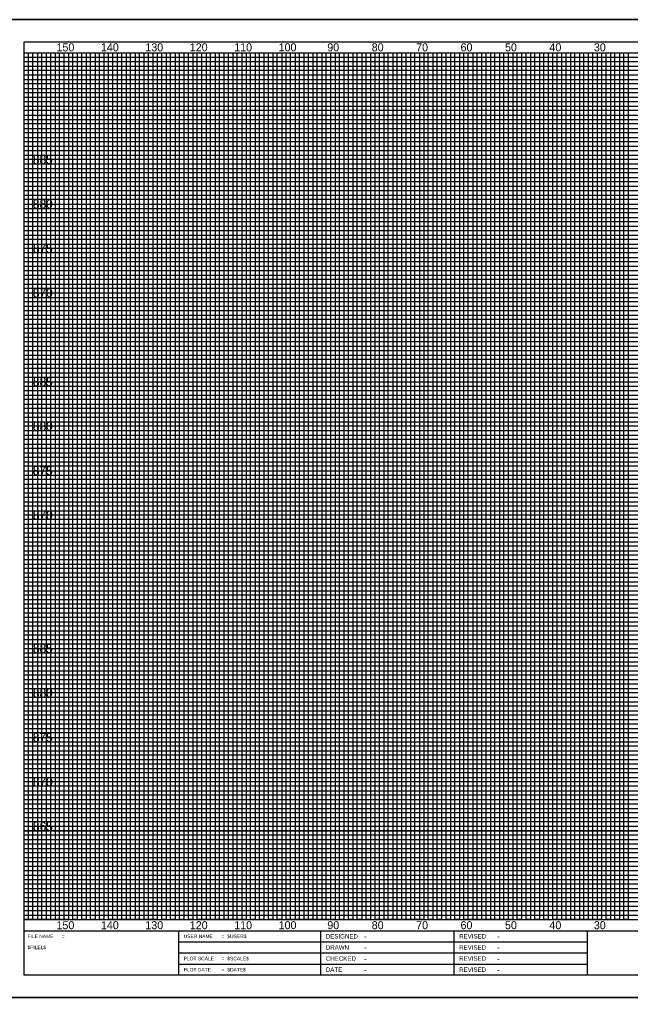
# Model space of a CAD drawing. Extents: x -26 to 24680, y -10 to 21582.
# Drawn here: x 23674 to 23811.5, y 5798.5 to 6018.5 of the extents above; entities that cross this region are included whole.
import ezdxf

# ---------------------------------------------------------------- set-up
doc = ezdxf.new("R2010")
doc.units = 0
for name, color, linetype in [('Sheets_General Details', 7, 'Continuous'), ('Sheets_Minor Grid', 7, 'Continuous'), ('Sheets_Printer Plotting Border', 7, 'Continuous')]:
    doc.layers.add(name, color=color, linetype=linetype)

msp = doc.modelspace()

# ---------------------------------------------------------------- linework, layer by layer
at = {"layer": 'Sheets_General Details'}
for p, q in [((23660.03, 6018.52), (24000.03, 6018.52)), ((23675.03, 6011.02), (23995.03, 6011.02)), ((23675.03, 5816.02), (23995.03, 5816.02)), ((23675.03, 5813.52), (23995.03, 5813.52)), ((23709.77, 5813.52), (23709.77, 5803.52)), ((23741.77, 5813.52), (23741.77, 5803.52)), ((23771.77, 5813.52), (23771.77, 5803.52)), ((23801.77, 5813.52), (23801.77, 5803.52)), ((23709.77, 5811.02), (23801.77, 5811.02)), ((23709.77, 5808.52), (23801.77, 5808.52)), ((23709.77, 5806.02), (23801.77, 5806.02)), ((24000.03, 5798.52), (23660.03, 5798.52))]:
    msp.add_line(p, q, dxfattribs=at)
msp.add_lwpolyline([(23995.03, 5803.52), (23675.03, 5803.52), (23675.03, 6013.52), (23995.03, 6013.52)], close=True, dxfattribs=at)
for points in [[(23685.03, 6011.02), (23685.03, 5816.02), (23675.03, 5816.02)], [(23705.03, 6011.02), (23705.03, 5816.02), (23695.03, 5816.02), (23695.03, 6011.02)], [(23725.03, 6011.02), (23725.03, 5816.02), (23715.03, 5816.02), (23715.03, 6011.02)], [(23745.03, 6011.02), (23745.03, 5816.02), (23735.03, 5816.02), (23735.03, 6011.02)], [(23765.03, 6011.02), (23765.03, 5816.02), (23755.03, 5816.02), (23755.03, 6011.02)], [(23785.03, 6011.02), (23785.03, 5816.02), (23775.03, 5816.02), (23775.03, 6011.02)], [(23805.03, 6011.02), (23805.03, 5816.02), (23795.03, 5816.02), (23795.03, 6011.02)], [(23675.03, 5996.02), (23995.03, 5996.02), (23995.03, 6006.02), (23675.03, 6006.02)], [(23675.03, 5976.02), (23995.03, 5976.02), (23995.03, 5986.02), (23675.03, 5986.02)], [(23675.03, 5956.02), (23995.03, 5956.02), (23995.03, 5966.02), (23675.03, 5966.02)], [(23675.03, 5936.02), (23995.03, 5936.02), (23995.03, 5946.02), (23675.03, 5946.02)], [(23675.03, 5916.02), (23995.03, 5916.02), (23995.03, 5926.02), (23675.03, 5926.02)], [(23675.03, 5896.02), (23995.03, 5896.02), (23995.03, 5906.02), (23675.03, 5906.02)], [(23675.03, 5876.02), (23995.03, 5876.02), (23995.03, 5886.02), (23675.03, 5886.02)], [(23675.03, 5856.02), (23995.03, 5856.02), (23995.03, 5866.02), (23675.03, 5866.02)], [(23675.03, 5836.02), (23995.03, 5836.02), (23995.03, 5846.02), (23675.03, 5846.02)], [(23675.03, 5826.02), (23995.03, 5826.02), (23995.03, 5836.02), (23675.03, 5836.02)]]:
    msp.add_lwpolyline(points, dxfattribs=at)
at = {"layer": 'Sheets_Minor Grid'}
for points in [[(23675.03, 6010.02), (23995.03, 6010.02), (23995.03, 6011.02)], [(23676.48, 5816.02), (23676.03, 5816.02), (23676.03, 6011.02)], [(23678.03, 6011.02), (23678.03, 5816.02), (23677.03, 5816.02), (23677.03, 6011.02)], [(23680.03, 6011.02), (23680.03, 5816.02), (23679.03, 5816.02), (23679.03, 6011.02)], [(23682.03, 6011.02), (23682.03, 5816.02), (23681.03, 5816.02), (23681.03, 6011.02)], [(23684.03, 6011.02), (23684.03, 5816.02), (23683.03, 5816.02), (23683.03, 6011.02)], [(23687.03, 6011.02), (23687.03, 5816.02), (23686.03, 5816.02), (23686.03, 6011.02)], [(23689.03, 6011.02), (23689.03, 5816.02), (23688.03, 5816.02), (23688.03, 6011.02)], [(23691.03, 6011.02), (23691.03, 5816.02), (23690.03, 5816.02), (23690.03, 6011.02)], [(23693.03, 6011.02), (23693.03, 5816.02), (23692.03, 5816.02), (23692.03, 6011.02)], [(23696.03, 6011.02), (23696.03, 5816.02), (23694.03, 5816.02), (23694.03, 6011.02)], [(23698.03, 6011.02), (23698.03, 5816.02), (23697.03, 5816.02), (23697.03, 6011.02)], [(23700.03, 6011.02), (23700.03, 5816.02), (23699.03, 5816.02), (23699.03, 6011.02)], [(23702.03, 6011.02), (23702.03, 5816.02), (23701.03, 5816.02), (23701.03, 6011.02)], [(23704.03, 6011.02), (23704.03, 5816.02), (23703.03, 5816.02), (23703.03, 6011.02)], [(23707.03, 6011.02), (23707.03, 5816.02), (23706.03, 5816.02), (23706.03, 6011.02)], [(23709.03, 6011.02), (23709.03, 5816.02), (23708.03, 5816.02), (23708.03, 6011.02)], [(23711.03, 6011.02), (23711.03, 5816.02), (23710.03, 5816.02), (23710.03, 6011.02)], [(23713.03, 6011.02), (23713.03, 5816.02), (23712.03, 5816.02), (23712.03, 6011.02)], [(23716.03, 6011.02), (23716.03, 5816.02), (23714.03, 5816.02), (23714.03, 6011.02)], [(23718.03, 6011.02), (23718.03, 5816.02), (23717.03, 5816.02)], [(23717.03, 5816.02), (23717.03, 6011.02)], [(23720.03, 6011.02), (23720.03, 5816.02), (23719.03, 5816.02), (23719.03, 6011.02)], [(23722.03, 6011.02), (23722.03, 5816.02), (23721.03, 5816.02), (23721.03, 6011.02)], [(23724.03, 6011.02), (23724.03, 5816.02), (23723.03, 5816.02), (23723.03, 6011.02)], [(23727.03, 6011.02), (23727.03, 5816.02), (23726.03, 5816.02), (23726.03, 6011.02)], [(23729.03, 6011.02), (23729.03, 5816.02), (23728.03, 5816.02), (23728.03, 6011.02)], [(23731.03, 6011.02), (23731.03, 5816.02), (23730.03, 5816.02), (23730.03, 6011.02)], [(23733.03, 6011.02), (23733.03, 5816.02), (23732.03, 5816.02), (23732.03, 6011.02)], [(23736.03, 6011.02), (23736.03, 5816.02), (23734.03, 5816.02), (23734.03, 6011.02)], [(23738.03, 6011.02), (23738.03, 5816.02), (23737.03, 5816.02), (23737.03, 6011.02)], [(23740.03, 6011.02), (23740.03, 5816.02), (23739.03, 5816.02), (23739.03, 6011.02)], [(23742.03, 6011.02), (23742.03, 5816.02), (23741.03, 5816.02), (23741.03, 6011.02)], [(23744.03, 6011.02), (23744.03, 5816.02), (23743.03, 5816.02), (23743.03, 6011.02)], [(23747.03, 6011.02), (23747.03, 5816.02), (23746.03, 5816.02), (23746.03, 6011.02)], [(23749.03, 6011.02), (23749.03, 5816.02), (23748.03, 5816.02), (23748.03, 6011.02)], [(23751.03, 6011.02), (23751.03, 5816.02), (23750.03, 5816.02), (23750.03, 6011.02)], [(23753.03, 6011.02), (23753.03, 5816.02), (23752.03, 5816.02), (23752.03, 6011.02)], [(23756.03, 6011.02), (23756.03, 5816.02), (23754.03, 5816.02), (23754.03, 6011.02)], [(23758.03, 6011.02), (23758.03, 5816.02), (23757.03, 5816.02), (23757.03, 6011.02)], [(23760.03, 6011.02), (23760.03, 5816.02), (23759.03, 5816.02), (23759.03, 6011.02)], [(23762.03, 6011.02), (23762.03, 5816.02), (23761.03, 5816.02), (23761.03, 6011.02)], [(23764.03, 6011.02), (23764.03, 5816.02), (23763.03, 5816.02), (23763.03, 6011.02)], [(23767.03, 6011.02), (23767.03, 5816.02), (23766.03, 5816.02), (23766.03, 6011.02)], [(23769.03, 6011.02), (23769.03, 5816.02), (23768.03, 5816.02), (23768.03, 6011.02)], [(23771.03, 6011.02), (23771.03, 5816.02), (23770.03, 5816.02), (23770.03, 6011.02)], [(23773.03, 6011.02), (23773.03, 5816.02), (23772.03, 5816.02)], [(23772.03, 5816.02), (23772.03, 6011.02)], [(23776.03, 6011.02), (23776.03, 5816.02), (23774.03, 5816.02), (23774.03, 6011.02)], [(23778.03, 6011.02), (23778.03, 5816.02), (23777.03, 5816.02), (23777.03, 6011.02)], [(23780.03, 6011.02), (23780.03, 5816.02), (23779.03, 5816.02), (23779.03, 6011.02)], [(23782.03, 6011.02), (23782.03, 5816.02), (23781.03, 5816.02), (23781.03, 6011.02)], [(23784.03, 6011.02), (23784.03, 5816.02), (23783.03, 5816.02), (23783.03, 6011.02)], [(23787.03, 6011.02), (23787.03, 5816.02), (23786.03, 5816.02), (23786.03, 6011.02)], [(23789.03, 6011.02), (23789.03, 5816.02), (23788.03, 5816.02), (23788.03, 6011.02)], [(23791.03, 6011.02), (23791.03, 5816.02), (23790.03, 5816.02), (23790.03, 6011.02)], [(23793.03, 6011.02), (23793.03, 5816.02), (23792.03, 5816.02), (23792.03, 6011.02)], [(23796.03, 6011.02), (23796.03, 5816.02), (23794.03, 5816.02), (23794.03, 6011.02)], [(23798.03, 6011.02), (23798.03, 5816.02), (23797.03, 5816.02), (23797.03, 6011.02)], [(23800.03, 6011.02), (23800.03, 5816.02), (23799.03, 5816.02), (23799.03, 6011.02)], [(23802.03, 6011.02), (23802.03, 5816.02), (23801.03, 5816.02), (23801.03, 6011.02)], [(23804.03, 6011.02), (23804.03, 5816.02), (23803.03, 5816.02), (23803.03, 6011.02)], [(23807.03, 6011.02), (23807.03, 5816.02), (23806.03, 5816.02), (23806.03, 6011.02)], [(23809.03, 6011.02), (23809.03, 5816.02), (23808.03, 5816.02), (23808.03, 6011.02)], [(23811.03, 6011.02), (23811.03, 5816.02), (23810.03, 5816.02), (23810.03, 6011.02)], [(23675.03, 6008.02), (23995.03, 6008.02), (23995.03, 6009.02), (23675.03, 6009.02)], [(23675.03, 6005.02), (23995.03, 6005.02), (23995.03, 6007.02), (23675.03, 6007.02)], [(23675.03, 6003.02), (23995.03, 6003.02), (23995.03, 6004.02), (23675.03, 6004.02)], [(23675.03, 6001.02), (23995.03, 6001.02), (23995.03, 6002.02), (23675.03, 6002.02)], [(23675.03, 5999.02), (23995.03, 5999.02), (23995.03, 6000.02), (23675.03, 6000.02)], [(23675.03, 5997.02), (23995.03, 5997.02), (23995.03, 5998.02), (23675.03, 5998.02)], [(23675.03, 5994.02), (23995.03, 5994.02), (23995.03, 5995.02), (23675.03, 5995.02)], [(23675.03, 5992.02), (23995.03, 5992.02), (23995.03, 5993.02), (23675.03, 5993.02)], [(23675.03, 5990.02), (23995.03, 5990.02), (23995.03, 5991.02), (23675.03, 5991.02)], [(23675.03, 5988.02), (23995.03, 5988.02), (23995.03, 5989.02), (23675.03, 5989.02)], [(23675.03, 5985.02), (23995.03, 5985.02), (23995.03, 5987.02), (23675.03, 5987.02)], [(23675.03, 5983.02), (23995.03, 5983.02), (23995.03, 5984.02), (23675.03, 5984.02)], [(23675.03, 5981.02), (23995.03, 5981.02), (23995.03, 5982.02), (23675.03, 5982.02)], [(23675.03, 5979.02), (23995.03, 5979.02), (23995.03, 5980.02), (23675.03, 5980.02)], [(23675.03, 5977.02), (23995.03, 5977.02), (23995.03, 5978.02), (23675.03, 5978.02)], [(23675.03, 5974.02), (23995.03, 5974.02), (23995.03, 5975.02), (23675.03, 5975.02)], [(23675.03, 5972.02), (23995.03, 5972.02), (23995.03, 5973.02), (23675.03, 5973.02)], [(23675.03, 5970.02), (23995.03, 5970.02), (23995.03, 5971.02), (23675.03, 5971.02)], [(23675.03, 5968.02), (23995.03, 5968.02), (23995.03, 5969.02), (23675.03, 5969.02)], [(23675.03, 5965.02), (23995.03, 5965.02), (23995.03, 5967.02), (23675.03, 5967.02)], [(23675.03, 5963.02), (23995.03, 5963.02), (23995.03, 5964.02), (23675.03, 5964.02)], [(23675.03, 5961.02), (23995.03, 5961.02), (23995.03, 5962.02), (23675.03, 5962.02)], [(23675.03, 5959.02), (23995.03, 5959.02), (23995.03, 5960.02), (23675.03, 5960.02)], [(23675.03, 5957.02), (23995.03, 5957.02), (23995.03, 5958.02), (23675.03, 5958.02)], [(23675.03, 5954.02), (23995.03, 5954.02), (23995.03, 5955.02), (23675.03, 5955.02)], [(23675.03, 5952.02), (23995.03, 5952.02), (23995.03, 5953.02), (23675.03, 5953.02)], [(23675.03, 5950.02), (23995.03, 5950.02), (23995.03, 5951.02), (23675.03, 5951.02)], [(23675.03, 5948.02), (23995.03, 5948.02), (23995.03, 5949.02), (23675.03, 5949.02)], [(23675.03, 5945.02), (23995.03, 5945.02), (23995.03, 5947.02), (23675.03, 5947.02)], [(23675.03, 5943.02), (23995.03, 5943.02), (23995.03, 5944.02), (23675.03, 5944.02)], [(23675.03, 5941.02), (23995.03, 5941.02), (23995.03, 5942.02), (23675.03, 5942.02)], [(23675.03, 5939.02), (23995.03, 5939.02), (23995.03, 5940.02), (23675.03, 5940.02)], [(23675.03, 5937.02), (23995.03, 5937.02), (23995.03, 5938.02), (23675.03, 5938.02)], [(23675.03, 5934.02), (23995.03, 5934.02), (23995.03, 5935.02), (23675.03, 5935.02)], [(23675.03, 5932.02), (23995.03, 5932.02), (23995.03, 5933.02), (23675.03, 5933.02)], [(23675.03, 5930.02), (23995.03, 5930.02), (23995.03, 5931.02), (23675.03, 5931.02)], [(23675.03, 5928.02), (23995.03, 5928.02), (23995.03, 5929.02), (23675.03, 5929.02)], [(23675.03, 5925.02), (23995.03, 5925.02), (23995.03, 5927.02), (23675.03, 5927.02)], [(23675.03, 5923.02), (23995.03, 5923.02), (23995.03, 5924.02), (23675.03, 5924.02)], [(23675.03, 5921.02), (23995.03, 5921.02), (23995.03, 5922.02), (23675.03, 5922.02)], [(23675.03, 5919.02), (23995.03, 5919.02), (23995.03, 5920.02), (23675.03, 5920.02)], [(23675.03, 5917.02), (23995.03, 5917.02), (23995.03, 5918.02), (23675.03, 5918.02)], [(23675.03, 5914.02), (23995.03, 5914.02), (23995.03, 5915.02), (23675.03, 5915.02)], [(23675.03, 5912.02), (23995.03, 5912.02), (23995.03, 5913.02), (23675.03, 5913.02)], [(23675.03, 5910.02), (23995.03, 5910.02), (23995.03, 5911.02), (23675.03, 5911.02)], [(23675.03, 5908.02), (23995.03, 5908.02), (23995.03, 5909.02), (23675.03, 5909.02)], [(23675.03, 5905.02), (23995.03, 5905.02), (23995.03, 5907.02), (23675.03, 5907.02)], [(23675.03, 5903.02), (23995.03, 5903.02), (23995.03, 5904.02), (23675.03, 5904.02)], [(23675.03, 5901.02), (23995.03, 5901.02), (23995.03, 5902.02), (23675.03, 5902.02)], [(23675.03, 5899.02), (23995.03, 5899.02), (23995.03, 5900.02), (23675.03, 5900.02)], [(23675.03, 5897.02), (23995.03, 5897.02), (23995.03, 5898.02), (23675.03, 5898.02)], [(23675.03, 5894.02), (23995.03, 5894.02), (23995.03, 5895.02), (23675.03, 5895.02)], [(23675.03, 5892.02), (23995.03, 5892.02), (23995.03, 5893.02), (23675.03, 5893.02)], [(23675.03, 5890.02), (23995.03, 5890.02), (23995.03, 5891.02), (23675.03, 5891.02)], [(23675.03, 5888.02), (23995.03, 5888.02), (23995.03, 5889.02), (23675.03, 5889.02)], [(23675.03, 5885.02), (23995.03, 5885.02), (23995.03, 5887.02), (23675.03, 5887.02)], [(23675.03, 5883.02), (23995.03, 5883.02), (23995.03, 5884.02), (23675.03, 5884.02)], [(23675.03, 5881.02), (23995.03, 5881.02), (23995.03, 5882.02), (23675.03, 5882.02)], [(23675.03, 5879.02), (23995.03, 5879.02), (23995.03, 5880.02), (23675.03, 5880.02)], [(23675.03, 5877.02), (23995.03, 5877.02), (23995.03, 5878.02), (23675.03, 5878.02)], [(23675.03, 5874.02), (23995.03, 5874.02), (23995.03, 5875.02), (23675.03, 5875.02)], [(23675.03, 5872.02), (23995.03, 5872.02), (23995.03, 5873.02), (23675.03, 5873.02)], [(23675.03, 5870.02), (23995.03, 5870.02), (23995.03, 5871.02), (23675.03, 5871.02)], [(23675.03, 5868.02), (23995.03, 5868.02), (23995.03, 5869.02), (23675.03, 5869.02)], [(23675.03, 5865.02), (23995.03, 5865.02), (23995.03, 5867.02), (23675.03, 5867.02)], [(23675.03, 5863.02), (23995.03, 5863.02), (23995.03, 5864.02), (23675.03, 5864.02)], [(23675.03, 5861.02), (23995.03, 5861.02), (23995.03, 5862.02), (23675.03, 5862.02)], [(23675.03, 5859.02), (23995.03, 5859.02), (23995.03, 5860.02), (23675.03, 5860.02)], [(23675.03, 5857.02), (23995.03, 5857.02), (23995.03, 5858.02), (23675.03, 5858.02)], [(23675.03, 5854.02), (23995.03, 5854.02), (23995.03, 5855.02), (23675.03, 5855.02)], [(23675.03, 5852.02), (23995.03, 5852.02), (23995.03, 5853.02), (23675.03, 5853.02)], [(23675.03, 5850.02), (23995.03, 5850.02), (23995.03, 5851.02), (23675.03, 5851.02)], [(23675.03, 5848.02), (23995.03, 5848.02), (23995.03, 5849.02), (23675.03, 5849.02)], [(23675.03, 5845.02), (23995.03, 5845.02), (23995.03, 5847.02), (23675.03, 5847.02)], [(23675.03, 5843.02), (23995.03, 5843.02), (23995.03, 5844.02), (23675.03, 5844.02)], [(23675.03, 5841.02), (23995.03, 5841.02), (23995.03, 5842.02), (23675.03, 5842.02)], [(23675.03, 5839.02), (23995.03, 5839.02), (23995.03, 5840.02), (23675.03, 5840.02)], [(23675.03, 5837.02), (23995.03, 5837.02), (23995.03, 5838.02), (23675.03, 5838.02)], [(23675.03, 5834.02), (23995.03, 5834.02), (23995.03, 5835.02), (23675.03, 5835.02)], [(23675.03, 5832.02), (23995.03, 5832.02), (23995.03, 5833.02), (23675.03, 5833.02)], [(23675.03, 5830.02), (23995.03, 5830.02), (23995.03, 5831.02), (23675.03, 5831.02)], [(23675.03, 5828.02), (23995.03, 5828.02), (23995.03, 5829.02), (23675.03, 5829.02)], [(23675.03, 5825.02), (23995.03, 5825.02), (23995.03, 5827.02), (23675.03, 5827.02)], [(23675.03, 5823.02), (23995.03, 5823.02), (23995.03, 5824.02), (23675.03, 5824.02)], [(23675.03, 5821.02), (23995.03, 5821.02), (23995.03, 5822.02), (23675.03, 5822.02)], [(23675.03, 5819.02), (23995.03, 5819.02), (23995.03, 5820.02), (23675.03, 5820.02)], [(23675.03, 5817.02), (23995.03, 5817.02), (23995.03, 5818.02), (23675.03, 5818.02)], [(23676.03, 5816.02), (23675.03, 5816.02)]]:
    msp.add_lwpolyline(points, dxfattribs=at)
at = {"layer": 'Sheets_Printer Plotting Border'}
msp.add_lwpolyline([(23660.03, 5798.52), (24000.03, 5798.52), (24000.03, 6018.52), (23660.03, 6018.52)], close=True, dxfattribs=at)

# ---------------------------------------------------------------- texts
at = {"layer": 'Sheets_General Details'}
for s, height, p in [('150', 1.8, (23682.34, 6011.37)), ('140', 1.8, (23692.34, 6011.37)), ('130', 1.8, (23702.34, 6011.37)), ('120', 1.8, (23712.34, 6011.37)), ('110', 1.8, (23722.34, 6011.37)), ('100', 1.8, (23732.34, 6011.37)), ('90', 1.8, (23743.29, 6011.37)), ('80', 1.8, (23753.29, 6011.37)), ('70', 1.8, (23763.29, 6011.37)), ('60', 1.8, (23773.29, 6011.37)), ('50', 1.8, (23783.29, 6011.37)), ('40', 1.8, (23793.29, 6011.37)), ('30', 1.8, (23803.29, 6011.37)), ('885', 2, (23677.04, 5986.02)), ('880', 2, (23677.04, 5976.02)), ('875', 2, (23677.04, 5966.02)), ('870', 2, (23677.04, 5956.02)), ('885', 2, (23677.04, 5936.02)), ('880', 2, (23677.04, 5926.02)), ('875', 2, (23677.04, 5916.02)), ('870', 2, (23677.04, 5906.02)), ('885', 2, (23677.04, 5876.02)), ('880', 2, (23677.04, 5866.02)), ('875', 2, (23677.04, 5856.02)), ('870', 2, (23677.04, 5846.02)), ('865', 2, (23677.04, 5836.02)), ('150', 1.8, (23682.34, 5813.87)), ('140', 1.8, (23692.34, 5813.87)), ('130', 1.8, (23702.34, 5813.87)), ('120', 1.8, (23712.34, 5813.87)), ('110', 1.8, (23722.34, 5813.87)), ('100', 1.8, (23732.34, 5813.87)), ('90', 1.8, (23743.29, 5813.87)), ('80', 1.8, (23753.29, 5813.87)), ('70', 1.8, (23763.29, 5813.87)), ('60', 1.8, (23773.29, 5813.87)), ('50', 1.8, (23783.29, 5813.87)), ('40', 1.8, (23793.29, 5813.87)), ('30', 1.8, (23803.29, 5813.87)), ('DESIGNED', 1, (23742.97, 5811.77)), ('REVISED', 1, (23772.97, 5811.77)), ('DRAWN', 1, (23742.97, 5809.27)), ('-', 1.4, (23751.51, 5811.57)), ('REVISED', 1, (23772.97, 5809.27)), ('-', 1.4, (23781.51, 5811.57)), ('-', 1.4, (23751.51, 5809.07)), ('-', 1.4, (23781.51, 5809.07)), ('CHECKED', 1, (23742.97, 5806.77)), ('-', 1.4, (23751.51, 5806.57)), ('REVISED', 1, (23772.97, 5806.77)), ('-', 1.4, (23781.51, 5806.57)), ('DATE', 1, (23742.97, 5804.27)), ('-', 1.4, (23751.51, 5804.07)), ('REVISED', 1, (23772.97, 5804.27)), ('-', 1.4, (23781.51, 5804.07))]:
    msp.add_text(s, height=height, dxfattribs=at).set_placement(p)
for s, p in [('FILE NAME', (23675.83, 5811.87)), ('=', (23683.55, 5811.87)), ('USER NAME', (23710.97, 5811.87)), ('=', (23719.45, 5811.87)), ('$USER$', (23720.79, 5811.87)), ('$FILEL$', (23675.83, 5809.37)), ('PLOT SCALE', (23710.97, 5806.87)), ('=', (23719.45, 5806.87)), ('$SCALE$', (23720.79, 5806.87)), ('PLOT DATE', (23710.97, 5804.37)), ('=', (23719.45, 5804.37)), ('$DATE$', (23720.79, 5804.37))]:
    msp.add_text(s, height=0.8, rotation=360, dxfattribs=at).set_placement(p)

doc.saveas('drawing.dxf')
